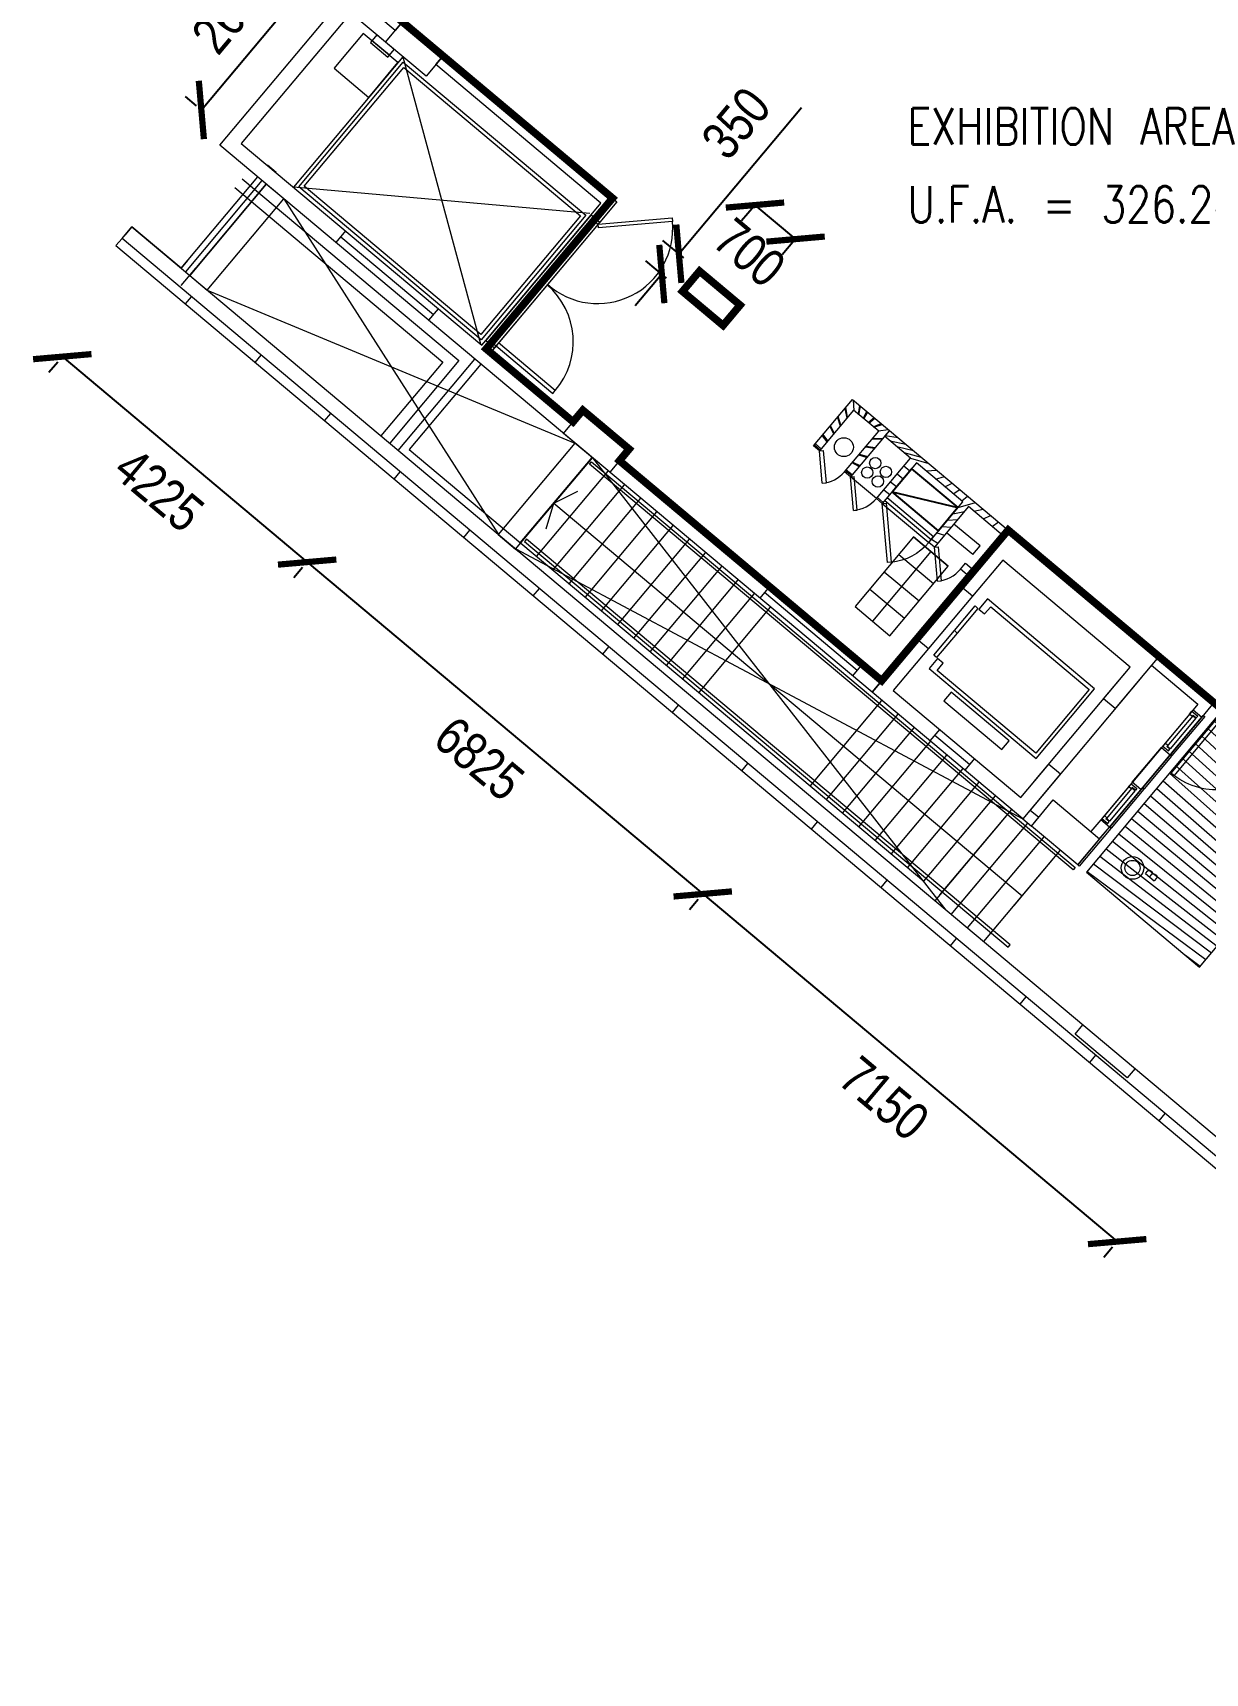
# Model space of a CAD drawing. Header units: millimetres. Extents: x 834140250 to 834644390, y 817877047 to 817987022.
# Drawn here: x 834605798 to 834621293, y 817929071 to 817950756 of the extents above; entities that cross this region are included whole.
import ezdxf

# ---------------------------------------------------------------- set-up
doc = ezdxf.new("R2010")
doc.units = ezdxf.units.MM
doc.header["$LTSCALE"] = 1000
doc.header["$MEASUREMENT"] = 0
doc.layers.get('Defpoints').update_dxf_attribs({"color": 150})
for name, color, linetype in [('3B52X-MAGP-P-L001_XB$0$VPA582_FS Equipment', 1, 'Continuous'), ('MGD031_1', 7, 'Continuous'), ('VPA040_Text', 3, 'Continuous')]:
    doc.layers.add(name, color=color, linetype=linetype)
doc.layers.add('3B52X-MAGP-P-ST01$0$VPA280_Structure', color=2, linetype='Continuous', lineweight=5)
doc.layers.add('VPAX', color=7, linetype='Continuous', lineweight=13)
doc.styles.add('1_2.5mm', font='arial.ttf', dxfattribs={"width": 0.8, "height": 0.0025})
doc.styles.add('3B52X-MAGP-P-L001_XB$0$adb-8094-p-ee002-n$0$Standard', font='romans.shx', dxfattribs={"width": 0.8})
doc.styles.get("Standard").update_dxf_attribs({"font": 'txt.shx', "width": 0.8})
doc.styles.add('Style-Arial', font='arial.ttf', dxfattribs={"width": 0.8})
doc.dimstyles.get("Standard").update_dxf_attribs({"dimtxt": 0.18, "dimasz": 0.18, "dimexe": 0.18, "dimexo": 0.06249999999999999, "dimgap": 0.09, "dimtad": 0, "dimtih": 1, "dimtoh": 1, "dimdec": 4, "dimzin": 1, "dimdsep": 46, "dimtxsty": '1_2.5mm', "dimcen": 0, "dimadec": 0, "dimazin": 0, "dimtfac": 1, "dimtdec": 4, "dimtofl": 0, "dimtmove": 0, "dimatfit": 3, "dimfxl": 0, "dimtolj": 1, "dimtzin": 1, "dimarcsym": 0})
pattern_1 = [(4.999999708558069, (-3019.177888512611, -8693.111631155014), (-8.715573768039299, 99.61946985350737), [])]

# ---------------------------------------------------------------- blocks, each defined once
blk = doc.blocks.new('_ArchTick')
at = {"color": 0, "linetype": 'ByBlock', "const_width": 0.15}
blk.add_lwpolyline([(-0.5, -0.5), (0.5, 0.5)], dxfattribs=at)
blk = doc.blocks.new('*D49')
at = {"layer": 'Defpoints', "color": 0}
for p in [(834609696.9779005, 817951728.4617112), (834609841.3548156, 817951607.3150947), (834608170.1070406, 817949615.5995303)]:
    blk.add_point(p, dxfattribs=at)
at = {"layer": 'MGD031_1', "color": 0, "lineweight": -2}
for p, q in [((834609631.6116694, 817951783.3104917), (834609487.2347544, 817951904.4571081)), ((834608025.7301114, 817949736.7461587), (834609696.9779005, 817951728.4617112)), ((834607960.3638945, 817949791.5949273), (834607815.9869653, 817949912.7415557))]:
    blk.add_line(p, q, dxfattribs=at)
at = {"layer": 'MGD031_1', "color": 0, "lineweight": -2, "xscale": 547.6004642393601, "yscale": 547.6004642393601, "zscale": 547.6004642393601}
for p, rotation in [((834609696.9779005, 817951728.4617112), 49.99999993868348), ((834608025.7301114, 817949736.7461587), 229.9999999386835)]:
    blk.add_blockref('_ArchTick', p, dxfattribs=dict(at, rotation=rotation))
at = {"layer": 'MGD031_1', "color": 0, "insert": (834608456.05006, 817951072.6943274), "char_height": 500, "attachment_point": 5, "rotation": 49.999999938683494, "style": 'Style-Arial'}
blk.add_mtext('2600', dxfattribs=at)
blk = doc.blocks.new('*D57')
at = {"layer": 'Defpoints', "color": 0}
for p in [(834609539.9103969, 817943897.2725537), (834614768.1637199, 817939510.2471159), (834614652.4379163, 817939372.330474)]:
    blk.add_point(p, dxfattribs=at)
at = {"layer": 'MGD031_1', "color": 0, "lineweight": -2}
for p, q in [((834609363.9149996, 817943687.5294077), (834609248.1891994, 817943549.6127698)), ((834609424.1845964, 817943759.355916), (834614652.4379162, 817939372.3304741)), ((834614592.1683228, 817939300.5039699), (834614476.4425192, 817939162.587328))]:
    blk.add_line(p, q, dxfattribs=at)
at = {"layer": 'MGD031_1', "color": 0, "lineweight": -2, "xscale": 547.6004642393601, "yscale": 547.6004642393601, "zscale": 547.6004642393601}
for p, rotation in [((834609424.1845964, 817943759.355916), 139.9999999386835), ((834614652.4379162, 817939372.3304741), 319.9999999386835)]:
    blk.add_blockref('_ArchTick', p, dxfattribs=dict(at, rotation=rotation))
at = {"layer": 'MGD031_1', "color": 0, "insert": (834611698.220864, 817941160.5392492), "char_height": 500, "attachment_point": 5, "rotation": 319.99999993868346, "style": 'Style-Arial'}
blk.add_mtext('6825', dxfattribs=at)
blk = doc.blocks.new('*D58')
at = {"layer": 'Defpoints', "color": 0}
for p in [(834606303.3726175, 817946613.0501891), (834609539.9103969, 817943897.2725537), (834609424.1845943, 817943759.3559129)]:
    blk.add_point(p, dxfattribs=at)
at = {"layer": 'MGD031_1', "color": 0, "lineweight": -2}
for p, q in [((834606127.3772203, 817946403.3070431), (834606011.6514312, 817946265.3904184)), ((834606187.6468282, 817946475.1335646), (834609424.184594, 817943759.3559132)), ((834609363.9149996, 817943687.5294077), (834609248.1891971, 817943549.612767))]:
    blk.add_line(p, q, dxfattribs=at)
at = {"layer": 'MGD031_1', "color": 0, "lineweight": -2, "xscale": 547.6004642393601, "yscale": 547.6004642393601, "zscale": 547.6004642393601}
for p, rotation in [((834606187.6468282, 817946475.1335646), 139.9999999386835), ((834609424.184594, 817943759.3559132), 319.9999999386835)]:
    blk.add_blockref('_ArchTick', p, dxfattribs=dict(at, rotation=rotation))
at = {"layer": 'MGD031_1', "color": 0, "insert": (834607465.8253188, 817944711.9407928), "char_height": 500, "attachment_point": 5, "rotation": 319.99999993868346, "style": 'Style-Arial'}
blk.add_mtext('4225', dxfattribs=at)
blk = doc.blocks.new('*D59')
at = {"layer": 'Defpoints', "color": 0}
for p in [(834614768.16372, 817939510.2471159), (834620245.3814992, 817934914.3157125), (834620129.6556967, 817934776.3990719)]:
    blk.add_point(p, dxfattribs=at)
at = {"layer": 'MGD031_1', "color": 0, "lineweight": -2}
for p, q in [((834614592.1683228, 817939300.5039698), (834614476.4425327, 817939162.587344)), ((834614652.4379296, 817939372.3304902), (834620129.6556966, 817934776.3990722)), ((834620069.3861021, 817934704.5725664), (834619953.6602997, 817934566.655926))]:
    blk.add_line(p, q, dxfattribs=at)
at = {"layer": 'MGD031_1', "color": 0, "lineweight": -2, "xscale": 547.6004642393601, "yscale": 547.6004642393601, "zscale": 547.6004642393601}
for p, rotation in [((834614652.4379296, 817939372.3304902), 139.9999999386835), ((834620129.6556966, 817934776.3990722), 319.9999999386835)]:
    blk.add_blockref('_ArchTick', p, dxfattribs=dict(at, rotation=rotation))
at = {"layer": 'MGD031_1', "color": 0, "insert": (834617050.9564209, 817936669.0608351), "char_height": 500, "attachment_point": 5, "rotation": 319.99999993868346, "style": 'Style-Arial'}
blk.add_mtext('7150', dxfattribs=at)
blk = doc.blocks.new('*D105')
at = {"layer": 'Defpoints', "color": 0}
for p in [(834614336.6181607, 817947835.3412709), (834614609.9815125, 817947605.9621837), (834614385.005881, 817947337.8465892)]:
    blk.add_point(p, dxfattribs=at)
at = {"layer": 'MGD031_1', "color": 0, "lineweight": -2}
for p, q in [((834614336.6181607, 817947835.3412709), (834615959.6116424, 817949769.549587)), ((834614400.2383661, 817947781.9575802), (834614126.8750143, 817948011.3366674)), ((834614175.2627344, 817947513.8419857), (834613901.8993449, 817947743.2211046)), ((834614111.6424913, 817947567.2257081), (834613759.6516981, 817947147.739415))]:
    blk.add_line(p, q, dxfattribs=at)
at = {"layer": 'MGD031_1', "color": 0, "lineweight": -2, "xscale": 547.6004642393601, "yscale": 547.6004642393601, "zscale": 547.6004642393601}
for p, rotation in [((834614336.6181607, 817947835.3412709), 230.0000000527349), ((834614111.6424913, 817947567.2257081), 50.00000005273485)]:
    blk.add_blockref('_ArchTick', p, dxfattribs=dict(at, rotation=rotation))
at = {"layer": 'MGD031_1', "color": 0, "insert": (834615094.6711129, 817949562.1317294), "char_height": 500, "attachment_point": 5, "rotation": 50.00000005273488, "style": 'Style-Arial'}
blk.add_mtext('350', dxfattribs=at)
blk = doc.blocks.new('*D109')
at = {"layer": 'Defpoints', "color": 0}
for p in [(834615506.0486888, 817948673.8534561), (834616042.2798138, 817948223.9022464), (834615878.9021583, 817948029.196338)]:
    blk.add_point(p, dxfattribs=at)
at = {"layer": 'MGD031_1', "color": 0, "lineweight": -2}
for p, q in [((834615330.0532919, 817948464.1103095), (834615166.6756997, 817948269.4044766)), ((834615342.6710963, 817948479.1476232), (834615878.902158, 817948029.1963379)), ((834615866.2844169, 817948014.1590997), (834615702.9067614, 817947819.4531914))]:
    blk.add_line(p, q, dxfattribs=at)
at = {"layer": 'MGD031_1', "color": 0, "lineweight": -2, "xscale": 547.6004642393601, "yscale": 547.6004642393601, "zscale": 547.6004642393601}
for p, rotation in [((834615342.6710963, 817948479.1476232), 140.0000000527349), ((834615878.902158, 817948029.1963379), 320.0000000527349)]:
    blk.add_blockref('_ArchTick', p, dxfattribs=dict(at, rotation=rotation))
at = {"layer": 'MGD031_1', "color": 0, "insert": (834615270.6962358, 817947848.8680341), "char_height": 500, "attachment_point": 5, "rotation": 320.0000000527349, "style": 'Style-Arial'}
blk.add_mtext('700', dxfattribs=at)
blk = doc.blocks.new('GFA_1F')
at = {"layer": 'VPAX', "ltscale": 500}
h = blk.add_hatch(dxfattribs=at)
h.set_pattern_fill('ANSI37', color=253, scale=800, angle=45)
h.set_pattern_definition([(90, (-834234025.3057957, -817932521.2907242), (-100, 2.131628207280301e-14), []), (180, (-834234025.3057957, -817932521.2907242), (-2.131628207280301e-14, -100), [])])
h.paths.add_polyline_path([(-2954.980572938919, -8616.604247570038), (-3469.210662722588, -9229.439803123474), (-3545.815441250801, -9165.161438465118), (-3095.864112019539, -8628.93033003807), (-3429.093114614487, -8349.31731569767), (-3879.044446110725, -8885.548426866531), (-3955.648888349533, -8821.269663095474), (-3441.418796777725, -8208.434110045433)])
h = blk.add_hatch(dxfattribs=at)
h.set_pattern_fill('ANSI31', color=253, scale=800)
h.set_pattern_definition(pattern_1)
edge = h.paths.add_edge_path()
edge.add_line((-2954.899127960205, -8616.507187485695), (-1384.50802564621, -9934.221793055534))
edge.add_line((-1384.50802564621, -9934.221793055534), (-1448.78678882122, -10010.82623708248))
edge.add_line((-1448.78678882122, -10010.82623708248), (-1908.413452267647, -9625.15367090702))
edge.add_line((-1908.413452267647, -9625.15367090702), (-2358.364782452583, -10161.38477730751))
edge.add_line((-2358.364782452583, -10161.38477730751), (-2434.969226121902, -10097.10601615906))
edge.add_line((-2434.969226121902, -10097.10601615906), (-1985.017896175385, -9560.87490606308))
edge.add_line((-1985.017896175385, -9560.87490606308), (-2272.284563302994, -9319.829552292824))
edge.add_line((-2272.284563302994, -9319.829552292824), (-2597.853448867798, -9046.644817829132))
edge.add_line((-2597.853448867798, -9046.644817829132), (-3047.804780244827, -9582.87592971325))
edge.add_line((-3047.804780244827, -9582.87592971325), (-3124.409219264984, -9518.59716808796))
edge.add_line((-3124.409219264984, -9518.59716808796), (-2674.457889199257, -8982.366059422493))
edge.add_line((-2674.457889199257, -8982.366059422493), (-3019.177888512611, -8693.111631155014))
edge.add_line((-3019.177888512611, -8693.111631155014), (-2954.980571746826, -8616.604248642921))
h = blk.add_hatch(dxfattribs=at)
h.set_pattern_fill('ANSI31', color=253, scale=800)
h.set_pattern_definition(pattern_1)
h.paths.add_polyline_path([(-1834.459354519844, -10470.45290291309), (-1949.366020917892, -10374.03476130962), (-2013.644781827927, -10450.63920557499), (-1898.738115429878, -10547.05734705925)])
h = blk.add_hatch(dxfattribs=at)
h.set_pattern_fill('ANSI31', color=253, scale=1000, angle=45, style=0)
h.set_pattern_definition([(140.0000000000381, (-1031.948882460594, 15606.92866778374), (-80.34845121075374, -95.75555538992569), [])])
h.paths.add_polyline_path([(421.3962346315384, -13538.2070555687), (-349.9488962888718, -14457.46038603783), (1143.837767720222, -15710.89622497559), (1979.461659193039, -14715.03845024109), (2943.643073558807, -13565.97178554535), (1449.856414079666, -12312.53595042229)])
at = {"layer": '3B52X-MAGP-P-L001_XB$0$VPA582_FS Equipment', "color": 253}
blk.add_lwpolyline([(-2919.247256994247, -9429.667044401169), (-2049.29665851593, -9637.47935461998), (-2306.411702394485, -9943.89713191986), (-2919.247256994247, -9429.667044401169), (-2662.132213115692, -9123.249266982079), (-2049.29665851593, -9637.47935461998)], dxfattribs=at)
at = {"layer": '3B52X-MAGP-P-ST01$0$VPA280_Structure', "color": 253, "ltscale": 500}
for points in [[(-9614.648120999336, -3485.206828713417), (-9389.672457695007, -3217.091273546219), (-8853.441347241402, -3667.042600035667), (-9078.417011141777, -3935.158155560493)], [(-5688.670299053192, -6779.493365287781), (-5463.694685816765, -6511.377771019936), (-4927.463575720787, -6961.329097628593), (-5152.439194560051, -7229.44469845295)], [(-7263.500378489494, -8656.302564144135), (-7006.385328054428, -8349.884779691696), (-6393.549724340439, -8864.114909172058), (-6650.664775371552, -9170.532693982124)], [(-1077.691086292267, -13846.81218338013), (-788.4370507001877, -13502.09265518188), (-175.6015341281891, -14016.32272362709), (-464.8559330701828, -14361.04274892807)]]:
    blk.add_lwpolyline(points, close=True, dxfattribs=at)
for points in [[(229.0229746103287, -11745.02761077881), (-1456.274800181389, -10330.89486956596), (-1858.017055749893, -10809.67264521122), (-2011.225944399834, -10681.11512327194), (-1384.508025527, -9934.221793055534), (607.2075265645981, -11605.46957814693)], [(-694.4373823404312, -13156.70957517624), (-1192.597779393196, -13750.39401745796), (-3184.31333065033, -12079.14623260498), (-2589.734791994095, -11370.55512225628), (-2436.525903463364, -11499.11264419556), (-2902.546921610832, -12054.49486613274), (-1217.249147415161, -13468.62760698795), (-847.6462718248367, -13028.15205228329), (-694.4373823404312, -13156.70957517624)], [(607.2075279951096, -11605.46957945824), (28.69867813587189, -12294.9095788002)], [(28.69867742061615, -12294.90957820415), (-124.5102119445801, -12166.35205543041), (229.0229743719101, -11745.0276106596)]]:
    blk.add_lwpolyline(points, dxfattribs=at)
at = {"layer": 'VPAX', "color": 253, "ltscale": 500}
for p, q in [((-9614.648120999336, -3485.206828713417), (-10074.27478826046, -3099.534261703491)), ((-8290.039463281631, -7429.419284343719), (-6895.190346837044, -5767.102845072746)), ((-6780.283682584763, -5863.520984053612), (-8226.555801153183, -7587.120976090431)), ((-9445.130058288574, -8883.78884255886), (-8431.718204021454, -7676.051626682281)), ((-9445.086603403091, -8883.737073421478), (-8431.71775484085, -7676.051109194756)), ((-3469.210661649704, -9229.439803004265), (-3419.400927186012, -9225.082015514374)), ((-3124.409219145775, -9518.59716808796), (-3469.129218101501, -9229.342743396759)), ((-3430.246288299561, -9674.804606318474), (-3380.436553835869, -9670.446818947792)), ((-8393.238493561745, -10188.61287534237), (-8345.568349957466, -10228.61287534237)), ((-2358.364781498909, -10161.384781003), (-2308.555046677589, -10157.02699387074)), ((-2319.144698023796, -10609.67239546776), (-2358.364781498909, -10161.384781003)), ((-2308.555046677589, -10157.02699387074), (-2269.334963679314, -10605.31460833549)), ((-2406.573848485947, -10218.83811414242), (-3177.918981432915, -11138.09144508839)), ((-2319.144698023796, -10609.67239546776), (-2269.334963679314, -10605.31460833549)), ((-2589.734792351723, -11370.55512142181), (-2011.225943207741, -10681.1151239872)), ((-1858.017057657242, -10809.6726436615), (-2436.525907635689, -11499.11264073849)), ((382.2318633794785, -11873.5851328373), (-1096.179637908936, -13635.4873508215)), ((-1040.482555627823, -13257.96538567543), (229.0229740142822, -11745.02761030197)), ((1059.346179962158, -12311.21077632904), (-129.8108971118927, -13728.39299368858)), ((1174.252847313881, -12407.62891852856), (-14.90423011779785, -13824.8111358881))]:
    blk.add_line(p, q, dxfattribs=at)
for points in [[(-6522.106917977333, -9017.323406100273), (-3055.755809187889, -11925.93734443188), (-3184.313331127167, -12079.14623296261), (-11802.31331205368, -4847.785614728928), (957.0207425355911, 10358.19658148289), (803.811845779419, 10486.75409424305), (932.3693677186966, 10639.96298289299), (16452.25289916992, -2382.764041900635, 0.414213561657788), (17086.22732234001, -2327.298467755318), (22858.63694620132, 4551.630685210228), (23011.84583449364, 4423.07316339016), (17239.43621075153, -2455.855990171432, -0.4142135616853792), (16323.69537734985, -2535.972930788994), (1110.229638934135, 10229.63906884193), (-9849.299123167992, -2831.418704628944), (-9389.672457456589, -3217.091273665428), (-9486.090599417686, -3331.997939705849), (-9945.717264533043, -2946.325371026993), (-11520.54690635204, -4823.134254097939), (-8341.46246767044, -7490.702834606171), (-8290.039463162422, -7429.41928422451), (-8175.132796645164, -7525.837425708771)], [(-13176.81864929199, -6174.712525963783), (1510.43944311142, -18498.785389781, -0.2216933494237365), (2332.027939677238, -20260.67609381676), (2332.051896929741, -25046.24394369125)], [(-2434.969225287437, -10097.10601949692, -0.2034222945469556), (-2931.725030660629, -10361.19905638695)], [(1212.687588810921, -12400.71727573872), (779.9811375141144, -12916.39673006535, -0.6681788104055074), (776.456659078598, -12915.28546512127), (773.796077132225, -12884.87470281124), (1193.536477684975, -12384.64758563042), (1212.687589406967, -12400.71727657318)], [(2098.482754945755, -13033.02805542946, -0.4142135626655697), (768.641144990921, -13149.37412106991, -0.3986640772868351)], [(409.2028965950012, -13358.27308678627), (-23.50355446338654, -13873.95254075527, -0.6681788104055074), (-27.02803289890289, -13872.84127604961), (-29.68861472606659, -13842.43051350117), (390.0517854690552, -13342.20339679718), (409.2028971910477, -13358.27308762074)]]:
    blk.add_lwpolyline(points, format="xyb", dxfattribs=at)
for points in [[(-9908.740215182304, -3368.974989533424), (-10230.13402092457, -3751.997210502625), (-10294.41278195381, -3828.601654291153), (-9834.7861161232, -4214.274220705032), (-9449.113550186157, -3754.64755487442)], [(-9614.648115754128, -3485.206822395325), (-9729.554782032967, -3388.788680791855), (-9813.117171645164, -3488.37445795536), (-9583.303839087486, -3681.210741519928), (-9499.741449594498, -3581.624964356422)], [(-6965.63196015358, -5773.265676617622), (-8347.625321388245, -7420.261229038239), (-10760.66531729698, -5395.480258703232), (-9378.671956181526, -3748.484706640244)], [(-7036.073562979698, -5779.428518772125), (-8353.788163304329, -7349.819626688957), (-10690.22371459007, -5389.317417383194), (-9372.509114384651, -3818.926309227943)], [(-10959.66442322731, -5554.851989150047), (-11189.47775542736, -5362.015706777573), (-12201.86824059486, -6568.535700678825), (-11972.05454385281, -6761.37156689167)], [(-6798.423461198807, -5940.142274260521), (-6802.781248450279, -5890.332539439201), (-5827.414434313774, -5804.998995184898), (-5823.056646943092, -5854.808730006218)], [(-8120.495849013329, -7460.723649740219), (-8152.635229587555, -7499.025871515274), (-7402.606819391251, -8128.374439477921), (-7370.467438817024, -8090.072217464447)], [(-6880.477767825127, -8977.696011662483), (-7110.291100025177, -8784.859729290009), (-8124.041620969772, -9993.000550627708), (-7894.298172473907, -10185.92011880875)], [(-6893.466034531593, -9032.067919135094), (-500.8251576423645, -14396.13052272797), (-526.5366585254669, -14426.7722966671), (-6919.177537322044, -9062.709695100784), (-6893.466035604477, -9032.067920446396)], [(-2979.34611082077, -10365.36199617386), (-3047.804778456688, -9582.875935554504), (-2997.995043873787, -9578.518147945404), (-2929.536375999451, -10361.00420856476)], [(-3407.732314229012, -10945.25516164303), (-2948.105648636818, -11330.92772817612), (-2176.760515928268, -10411.67439734936), (-2636.387181282043, -10026.00183093548)], [(-2013.644781947136, -10450.6392056942), (-1949.366020917892, -10374.03476130962), (-1834.459353327751, -10470.45290374756), (-1898.738114356995, -10547.05734813213)], [(-2318.537817835808, -11630.7515873909), (-2431.025649428368, -11764.80936467648), (-1013.843430042267, -12953.96644306183), (-242.4982981681824, -12034.71311163902), (-1659.680517435074, -10845.55603337288), (-1772.168349385262, -10979.61381101608), (-1695.563905119896, -11043.89257204533), (-1615.215453624725, -10948.1370164156), (-312.9399007558823, -12040.87595331669), (-1020.006271719933, -12883.52484047413), (-2322.281824588776, -11790.78590357304), (-2241.933373570442, -11695.03034842014)], [(-2095.145972847939, -11263.40150403976), (-1821.961238622665, -10937.83261585236), (-1783.659016609192, -10969.97199642658), (-2056.843750596046, -11295.5408847332)], [(-2368.330707073212, -11588.97039234638), (-2095.145972847939, -11263.40150415897), (-2056.843750834465, -11295.5408847332), (-2330.02848482132, -11621.10977303982)], [(-2137.596141815186, -12076.29632151127), (-2234.014283299446, -12191.20298790932), (-1467.969840407372, -12833.99059784412), (-1371.55169904232, -12719.08393156528)], [(421.3962346315384, -13538.2070555687), (-349.9488962888718, -14457.46038603783), (1143.837767720222, -15710.89622497559), (1979.461659193039, -14715.03845024109), (2943.643073558807, -13565.97178554535), (1449.856414079666, -12312.53595042229)], [(1011.137110829353, -12368.66411089897), (1043.276491522789, -12330.36188852787), (1119.880935668945, -12394.6406494379), (1100.597307562828, -12417.62198257446), (1058.464863419533, -12382.26866364479), (1045.609110951424, -12397.58955276012)], [(718.4036130905151, -12795.31649875641), (1059.081147313118, -12389.31282353401), (1097.383369803429, -12421.45220446587), (756.7058355808258, -12827.45587956905)], [(689.7432059049606, -12751.68645131588), (657.603825211525, -12789.98867332935), (734.2082691192627, -12854.26743459702), (753.4918971061707, -12831.28610169888), (711.3594530820847, -12795.9327827692), (724.2152055501938, -12780.61189353466)], [(255.8614840507507, -13268.76658332348), (641.5341359376907, -12809.13978588581), (756.4408030509949, -12905.55792784691), (370.7681511640549, -13365.18472540379)], [(-85.08110070228577, -13752.8722910881), (255.5964335203171, -13346.86861598492), (293.8986560106277, -13379.00799679756), (-46.7788782119751, -13785.01167190075)], [(207.6523970365524, -13326.21990334988), (239.7917777299881, -13287.91768085957), (316.396222114563, -13352.19644165039), (297.1125937700272, -13375.17777466774), (254.9801496267319, -13339.82445597649), (242.1243971586227, -13355.14534521103)], [(-113.7415078878403, -13709.24224376678), (-145.8808887004852, -13747.54446566105), (-69.27644467353821, -13811.82322692871), (-49.99281656742096, -13788.84189391136), (-92.12526082992554, -13753.4885751009), (-79.26950824260712, -13738.16768586636)]]:
    blk.add_lwpolyline(points, close=True, dxfattribs=at)
for points in [[(-9790.619605064392, -3461.56290268898), (-9560.806272864342, -3654.399186134338)], [(-9384.83477985859, -3678.043118596077), (-10831.10689795017, -5401.643110990524)], [(-9384.834783911705, -3678.043104171753), (-8360.613586425781, -7474.633137464523)], [(-6895.190349578857, -5767.102843046188), (-6766.632833600044, -5613.893961668015), (-8949.85949909687, -3781.949278712273), (-8853.441347002983, -3667.042599916458), (-6555.308017969131, -5595.405427694321), (-6780.2836830616, -5863.520984649658)], [(-11060.92023253441, -5208.806823253632), (-11175.82690632343, -5112.388679027557)], [(-11304.38442373276, -5265.597562074661), (-12316.95767378807, -6472.335369467735)], [(-11246.93109095097, -5313.806632399559), (-12259.5204679966, -6520.56365942955)], [(-12202.08326172829, -6568.791949510574), (-11189.47775769234, -5362.015703201294)], [(-11605.49616825581, -5404.572896361351), (-8854.375144958496, -7713.037406921387), (-9673.92160475254, -8689.734842061996)], [(-11509.07802987099, -5289.666227340698), (-8643.050334334373, -7694.548879027367), (-9559.014939546585, -8786.15298485756)], [(-6914.341468334198, -5751.033145546913), (-10831.10690665245, -5401.643102049828)], [(-10959.66441810131, -5554.851997613907), (-8122.681226611137, -9991.379297494888)], [(-6895.190349459648, -5767.102842926979), (-8290.039463043213, -7429.41928422451)], [(-6856.888127207756, -5799.242223501205), (-6895.4553835392, -5845.20489025116), (-6857.153161048889, -5877.344270706177), (-6841.08347094059, -5858.193159341812), (-6802.781248688698, -5890.332539796829), (-6780.283682465553, -5863.520983934402)], [(-6895.190349459648, -5767.10284280777), (-6780.283684253693, -5863.520983576775)], [(-12230.26045680046, -6369.013649821281), (-12316.77490735054, -6472.117556810379), (-12967.91268217564, -5925.748089432716), (-13060.18340456486, -6035.712054133415)], [(-10142.00316679478, -5979.843664646149), (-10270.57355284691, -6133.067883849144)], [(-10206.28835988045, -6056.455774188042), (-8980.61725139618, -7084.915950417519)], [(-6780.28368294239, -5863.52098441124), (-8175.132796525955, -7525.837425708771)], [(-13176.81864929199, -6174.712525963783), (-13096.47019803524, -6078.956970572472)], [(-12314.12806987762, -6702.321756005287), (-12120.85724496841, -6471.990552306175)], [(-12257.56531870365, -6946.05765748024), (-12177.21686768532, -6850.302102327347)], [(-11972.05454385281, -6761.37156701088), (-7110.291101098061, -8784.859728813171)], [(-8916.33205795288, -7008.303840517998), (-9044.902444720268, -7161.528060555458)], [(-8251.737240076065, -7461.558665633202), (-8213.169983386993, -7415.595999121666), (-8174.867761254311, -7447.735379934311), (-8190.937451601028, -7466.886490941048), (-8152.635229587555, -7499.025871515274), (-8175.132796168327, -7525.837427020073)], [(-8175.132796764374, -7525.837425947189), (-8226.555801153183, -7587.120976090431), (-7134.942521691322, -8503.09327673912)], [(-11338.31198680401, -7717.402788996696), (-11257.96353578568, -7621.647233843803)], [(-8355.11375951767, -7740.330387473106), (-9303.22549521923, -8870.245952606201), (-2500.750320672989, -14578.19936561584)], [(-2954.980572938919, -8616.604247570038), (-3469.210662722588, -9229.439803123474), (-3545.815441250801, -9165.161438465118), (-3095.864112019539, -8628.93033003807), (-3429.093114614487, -8349.31731569767), (-3879.044446110725, -8885.548426866531), (-3955.648888349533, -8821.269663095474), (-3441.418796777725, -8208.434110045433), (-2954.980572938919, -8616.604247570038)], [(-10419.05865490437, -8488.747920751572), (-10338.71020388603, -8392.992365598679)], [(-2954.899127960205, -8616.507187485695), (-1384.50802564621, -9934.221793055534), (-1448.78678882122, -10010.82623708248), (-1908.413452267647, -9625.15367090702), (-2358.364782452583, -10161.38477730751), (-2434.969226121902, -10097.10601615906), (-1985.017896175385, -9560.87490606308), (-2272.284563302994, -9319.829552292824), (-2597.853448867798, -9046.644817829132), (-3047.804780244827, -9582.87592971325), (-3124.409219264984, -9518.59716808796), (-2674.457889199257, -8982.366059422493), (-3019.177888512611, -8693.111631155014), (-2954.980571746826, -8616.604248642921)], [(-3841.301530599594, -9315.923919677734), (-3878.963001966476, -8885.451366186142), (-3829.153267383575, -8881.09357893467), (-3791.491796016693, -9311.566132307053)], [(-7832.367828965187, -10104.33585572243), (-6884.307960391045, -8974.482099890709)], [(-6880.477768063545, -8977.696011662483), (-2208.414081573486, -14960.17462682724)], [(-9499.805323243141, -9260.093052506447), (-9419.456872224808, -9164.337497353554)], [(-7617.877281188965, -10284.31864500046), (-6669.815515518188, -9154.462629556656)], [(-3841.301530599594, -9315.923919677734), (-3791.491795659065, -9311.566132307053)], [(-3430.246288299561, -9674.804606318474), (-3469.226279973984, -9229.26129770279)], [(-3380.436552524567, -9670.446818709373), (-3419.416544437408, -9224.903510212898)], [(-7492.163401842117, -9916.697342276573), (-7390.503652334213, -9577.742635250092), (-7074.351457357407, -9418.768456816673)], [(-7403.386732935905, -10464.30143475533), (-6455.323071479797, -9334.443160057068)], [(-7188.896184444427, -10644.28422474861), (-6240.830626606941, -9514.423689842224)], [(-2983.526017665863, -9506.271488189697), (-2370.690462946892, -10020.50157618523)], [(-7390.503652691841, -9577.74263548851), (-1200.864554524422, -14771.46651959419)], [(-6974.405636072159, -10824.26701450348), (-6026.338181853294, -9694.40421962738)], [(-3047.804779052734, -9582.8759329319), (-2434.969223856926, -10097.10602116585)], [(-3015.665398359299, -9544.57371044159), (-2402.829843521118, -10058.80379855633)], [(-8580.551991224289, -10031.43818438053), (-8500.203540205956, -9935.682629227638)], [(-6759.915087819099, -11004.24980425835), (-5811.845737099648, -9874.384749293327)], [(-1852.947879552841, -10259.12809503078), (-2197.667878866196, -9969.873670578003)], [(-1756.529738068581, -10144.22142863274), (-2101.249737381935, -9854.967004179955)], [(-7892.86787712574, -10184.21556091309), (-1192.597779393196, -13750.39401745796)], [(-7891.078244686127, -10188.61287510395), (-7891.078244566917, -10188.61287510395), (-7843.440473198891, -10228.61287522316), (-7843.440473198891, -10228.61287522316)], [(-7777.298996210098, -10085.37902545929), (-1384.658118963242, -15449.44164323807), (-1384.658119082451, -15449.44164347649), (-1358.946623563766, -15418.79986536503), (-1358.946623206139, -15418.79986524582), (-7751.587500452995, -10054.73725783825), (-7777.298996329308, -10085.37902534008)], [(-6545.424539446831, -11184.23259413242), (-5597.353295326233, -10054.36528277397)], [(-2636.387181282043, -10026.00183093548), (-2176.760515928268, -10411.67439734936)], [(-2434.969224572182, -10097.10601985455), (-2434.969225287437, -10097.10601937771), (-2370.690464258194, -10020.50157475471), (-2370.690463423729, -10020.50157511234)], [(-1852.947879552841, -10259.12809503078), (-1756.529738068581, -10144.22142863274)], [(-6330.933990955353, -11364.21538412571), (-5382.860850453377, -10234.34581255913)], [(-2829.223464488983, -10255.81516361237), (-2369.596799135208, -10641.48773002625)], [(-6116.443442583084, -11544.19817388058), (-5168.36840736866, -10414.32634437084)], [(-5901.952894330025, -11724.18096375465), (-4953.875963330269, -10594.30687499046)], [(-3022.059747695923, -10485.62849628925), (-2562.433082342148, -10871.30106270313)], [(-7661.298659443855, -10802.78331613541), (-7580.950208425522, -10707.02776098251)], [(-5687.462345957756, -11904.16375362873), (-4739.383519172668, -10774.28740549088)], [(-4539.954055786133, -10680.52100622654), (-4668.524441838264, -10833.74522542953)], [(-4604.239248871803, -10757.13311576843), (-3378.568140387535, -11785.59329199791)], [(-3214.896030902863, -10715.44182896614), (-2755.269365549088, -11101.11439538002)], [(-5472.971797585487, -12084.1465433836), (-4524.891074419022, -10954.26793515682)], [(-3407.732314229012, -10945.25516164303), (-2948.105648756027, -11330.92772805691)], [(-6742.344084501266, -11574.48449242115), (-6661.995633482933, -11478.72893726826)], [(-3314.282946944237, -11708.98118209839), (-3442.853333711624, -11862.20540213585)], [(607.2075281143188, -11605.46957921982), (1220.043081521988, -12119.69966757298), (1220.043081521988, -12119.69966745377), (1334.949747800827, -12216.11780869961), (1174.252846598625, -12407.62891757488)], [(510.7893861532211, -11720.37624633312), (1123.624939918518, -12234.60633385181), (1059.346180915833, -12311.21077656746), (1174.252847552299, -12407.62891840935)], [(-5822.791995763779, -12345.47357964516), (-5742.443544745445, -12249.71802449226)], [(-4002.177026033401, -13318.31133592129), (-3054.086149334908, -12188.42062795162)], [(-4002.17702627182, -13318.31133580208), (-3054.086147665977, -12188.42062699795)], [(1059.346179962158, -12311.21077632904), (-161.9502791166306, -13766.69521832466)], [(-3787.686477661133, -13498.29412579536), (-2839.593706607819, -12368.40116024017)], [(-3787.686477780342, -13498.29412567616), (-2839.593702793121, -12368.4011567831)], [(-3573.195929408073, -13678.27691555023), (-2625.101262569427, -12548.38169074059)], [(-3573.195929527283, -13678.27691555023), (-2625.101258039474, -12548.38168656826)], [(-2289.711367368698, -12568.72495365143), (-2418.28175342083, -12721.94917285442)], [(-47.04357767105103, -13863.11338913441), (1174.252846956253, -12407.62891817093)], [(1174.252858281136, -12407.62892305851), (-47.04360067844391, -13863.11336481571)], [(1174.252846717834, -12407.62891793251), (-14.90423154830933, -13824.81113708019)], [(1413.684542417526, -12458.42751979828), (806.9301753044128, -13181.5292160511), (768.6411452293396, -13149.37412130833), (1375.395511865616, -12426.27242457867), (1413.684542298317, -12458.42751955986)], [(-3358.705380916595, -13858.25970542431), (-2410.608817696571, -12728.36222052574)], [(-3358.705381035805, -13858.25970542431), (-2410.608815431595, -12728.36221897602)], [(-2353.996560454369, -12645.33706319332), (-1894.369894742966, -13031.00962936878)], [(-3144.214832782745, -14038.24249517918), (-2196.116371512413, -12908.34274971485)], [(-3144.214832544327, -14038.24249529839), (-2196.116372942924, -12908.3427503109)], [(-1830.084701776505, -12954.39751958847), (-1958.655087828636, -13107.62173879147)], [(775.5919063091278, -12921.62761092186), (410.4884365797043, -13356.74096798897), (391.3373252153397, -13340.67127811909), (756.4407949447632, -12905.55792105198), (775.5919066667557, -12921.62761187553)], [(756.4408071041107, -12905.55793130398), (775.5919185876846, -12921.62762117386)], [(-4903.83742082119, -13117.1747559309), (-4823.488969802856, -13021.41920077801)], [(-2929.724284291267, -14218.22528505325), (-1981.623928189278, -13088.32327997684)], [(-2929.724284291267, -14218.22528505325), (-1981.623926639557, -13088.32327950001)], [(-2715.233735918999, -14398.20807492733), (-1767.131486415863, -13268.30381345749)], [(-2715.233736038208, -14398.20807492733), (-1767.131483316422, -13268.30381095409)], [(391.3373509645462, -13340.67129969597), (410.4884624481201, -13356.74098968506)], [(-2500.743187427521, -14578.19086492062), (-1552.639041543007, -13448.28434324265)], [(-2500.743187665939, -14578.19086480141), (-1552.63903939724, -13448.28434181213)], [(-2350.53716981411, -14834.78497469425), (-1338.146595478058, -13628.26487255096)], [(-2286.252639055252, -14758.17365467548), (-1338.14659845829, -13628.26487505436)], [(-1096.179637789726, -13635.4873534441), (-981.2729470729828, -13731.90551590919)], [(-3984.285332202911, -13888.1638430357), (-3903.936881184578, -13792.4082878828)], [(-2136.044728040695, -15014.76550793648), (-1123.654150605202, -13808.2454020977)], [(-2071.762090802193, -14938.15644454956), (-1123.654154419899, -13808.24540567398)], [(-1192.597779154778, -13750.39402008057), (-1077.691088557243, -13846.81218242645)], [(-1077.691088557243, -13846.81218218803), (-981.2729471921921, -13731.90551578999)], [(-27.89276707172394, -13879.1834372282), (-445.704820394516, -14377.11243891716), (-464.8559317588806, -14361.04274904728), (-47.04387819766998, -13863.11374723911), (-27.8927663564682, -13879.18343806267)], [(-179.9864069223404, -14021.54841256142), (-47.04361283779144, -13863.11336028576), (-161.9502792358398, -13766.69521820545), (-290.508199095726, -13919.90458118916)], [(-47.04389262199402, -13863.11373579502), (-27.8927811384201, -13879.1834256649)], [(-1921.552286148071, -15194.7460411787), (-909.1617081165314, -13988.22593390942)], [(-1519.809943914413, -14715.96816205978), (-909.1617087125778, -13988.22593379021)], [(-1707.059844136238, -15374.72657442093), (-694.6692645549774, -14168.20646429062)], [(-1305.317499160767, -14895.94869172573), (-694.6692645549774, -14168.20646429062)], [(-3065.330757260323, -14659.86501944065), (-2984.982306241989, -14564.10946428776)], [(-2145.778668522835, -15430.85410666466), (-2065.430217504501, -15335.09855151176)], [(-1226.525336742401, -16202.19923830032), (-1146.176885724068, -16106.44368314743)], [(292.3170847892761, -17052.40198433399), (189.4710519313812, -17174.96911334991), (-499.968930721283, -16596.46024549007), (-397.122913479805, -16473.89313495159)], [(-307.2720049619675, -16973.5443700552), (-226.923553943634, -16877.78881490231)], [(611.9813268184662, -17744.88950169086), (692.3297778367996, -17649.13394653797)]]:
    blk.add_lwpolyline(points, dxfattribs=at)
blk.add_lwpolyline([(2457.051896929741, -25046.24331796169), (2457.027939558029, -20260.67546820641, 0.2216933494231874), (1590.787894248962, -18403.0298345089), (-13096.47019803524, -6078.956970572472), (-12967.91267597675, -5925.74808204174), (1719.047433137894, -18249.57119166851, -0.2121589479348903), (2807.051896929741, -20794.59185576439), (2807.051896929741, -25046.24231672287)], format="xyb", close=True, dxfattribs=at)
for centre, radius in [((-3555.884351015091, -8838.791164517403), 125), ((-3246.439020514488, -9174.518914461136), 74.99999999999999), ((-3140.559036850929, -9048.336064577103), 75), ((-3000.719974756241, -9165.674970984459), 75.00000000000001), ((-3106.599957704544, -9291.857820153236), 75), ((258.7388617992401, -14401.0158149004), 150), ((258.7388617992401, -14401.0158149004), 99.99999999999997)]:
    blk.add_circle(centre, radius, dxfattribs=at)
for centre, radius, start, end in [((-6808.117624402046, -5951.310192704201), 989.7765743870922, 227.9673249115396, 5.595136287703132), ((-8122.031188249588, -7446.015081763268), 989.7765723976718, 319.4048706095023, 49.38460350254399), ((-3878.963000655174, -8885.451367139816), 432.1168891326047, 274.9999974339024, 319.9999309028266), ((-3469.032155752182, -9229.424186825752), 447.0660247673567, 274.9999974339024, 320.0000034931815), ((-2358.36478126049, -10161.384781003), 450.0000001297915, 274.9999974339024, 320.0000034931815)]:
    blk.add_arc(centre, radius, start, end, dxfattribs=at)
at = {"layer": 'VPAX', "color": 253, "ltscale": 500, "style": '3B52X-MAGP-P-L001_XB$0$adb-8094-p-ee002-n$0$Standard', "width": 0.8}
blk.add_text('B', height=150, rotation=50.00000349318146, dxfattribs=at).set_placement((532.9056800603867, -14586.42580091953))

msp = doc.modelspace()

# ---------------------------------------------------------------- linework, layer by layer
at = {"layer": 'VPA040_Text', "color": 2, "ltscale": 500, "const_width": 100}
for points in [[(834610224.3770392, 817951285.9212877), (834621183.9057858, 817964346.9790424), (834634061.1127373, 817953541.7193896), (834632486.2832406, 817951664.9104571), (834633696.6413041, 817950649.2994465), (834624311.9342884, 817939465.0571954), (834618689.1681266, 817944183.1182003), (834617017.9203409, 817942191.4026496), (834613551.5690705, 817945100.0163922), (834613680.1264272, 817945253.2250835), (834613067.290824, 817945767.4552137), (834612938.7336302, 817945614.246716), (834611789.6670177, 817946578.4280874), (834613460.9148052, 817948570.1436409)], [(834614385.0058808, 817947337.8465893), (834614609.981515, 817947605.9621814), (834615146.2126399, 817947156.0109715), (834614921.2369323, 817946887.8953006)]]:
    msp.add_lwpolyline(points, close=True, dxfattribs=at)

# ---------------------------------------------------------------- block references
msp.add_blockref('GFA_1F', (834620073.6761533, 817954117.3399768))

# ---------------------------------------------------------------- texts
at = {"layer": 'VPA040_Text', "ltscale": 500, "width": 0.8}
for s, p in [('EXHIBITION AREA', (834617358.844463, 817949279.0624691)), ('U.F.A. = 326.249', (834617358.844463, 817948246.9037135))]:
    msp.add_text(s, height=480.0000000000001, dxfattribs=at).set_placement(p)

# ---------------------------------------------------------------- dimensions: what is measured, and where the dimension line sits
at = {"layer": 'MGD031_1'}
for base, p1, p2, angle, picture, middle in [((834609696.9779005, 817951728.4617112), (834608170.1070406, 817949615.5995302), (834609841.3548156, 817951607.3150947), 49.99999993888007, '*D49', (834608456.05006, 817951072.6943274)), ((834614336.6181607, 817947835.3412709), (834614385.0058808, 817947337.8465893), (834614609.9815125, 817947605.9621836), 50.00000005273485, '*D105', (834615094.6711129, 817949562.1317294)), ((834609424.1845943, 817943759.3559129), (834606303.3726175, 817946613.0501891), (834609539.9103968, 817943897.2725536), 139.9999999384109, '*D58', (834607465.8253188, 817944711.9407928)), ((834614652.4379163, 817939372.330474), (834609539.9103968, 817943897.2725536), (834614768.1637199, 817939510.247116), 139.9999999383559, '*D57', (834611698.220864, 817941160.5392492)), ((834620129.6556967, 817934776.3990719), (834614768.1637199, 817939510.2471159), (834620245.3814993, 817934914.3157125), 139.9999999384109, '*D59', (834617050.9564209, 817936669.0608351))]:
    dim = msp.add_linear_dim(base=base, p1=p1, p2=p2, angle=angle, dimstyle='Standard', override={"dimscale": 50, "dimtxt": 10, "dimasz": 10.9520092847872, "dimexe": 5.476004642393601, "dimexo": 5.476004642393601, "dimgap": 5.476004642393601, "dimtad": 1, "dimtih": 0, "dimtoh": 0, "dimdec": 0, "dimzin": 11, "dimtxsty": 'Style-Arial', "dimblk": 'ArchTick', "dimadec": 4, "dimazin": 3, "dimtdec": 0, "dimatfit": 1, "dimfrac": 2, "dimtolj": 0, "dimtzin": 11}, dxfattribs=at)
    dim.commit()
    dim.dimension.update_dxf_attribs({"geometry": picture, "text_midpoint": middle})
dim = msp.add_linear_dim(base=(834615878.9021583, 817948029.196338), p1=(834615506.0486888, 817948673.8534563), p2=(834616042.2798138, 817948223.9022464), angle=140.0000000527334, dimstyle='Standard', override={"dimscale": 50, "dimtxt": 10, "dimasz": 10.9520092847872, "dimexe": 5.476004642393601, "dimexo": 5.476004642393601, "dimgap": 5.476004642393601, "dimtad": 1, "dimtih": 0, "dimtoh": 0, "dimdec": 0, "dimzin": 11, "dimtxsty": 'Style-Arial', "dimblk": 'ArchTick', "dimadec": 4, "dimazin": 3, "dimtdec": 0, "dimatfit": 1, "dimfrac": 2, "dimtolj": 0, "dimtzin": 11}, dxfattribs=at)
dim.commit()
dim.dimension.update_dxf_attribs({"geometry": '*D109', "text_midpoint": (834615610.7866273, 817948254.1719809), "dimtype": 160})

doc.saveas('drawing.dxf')
